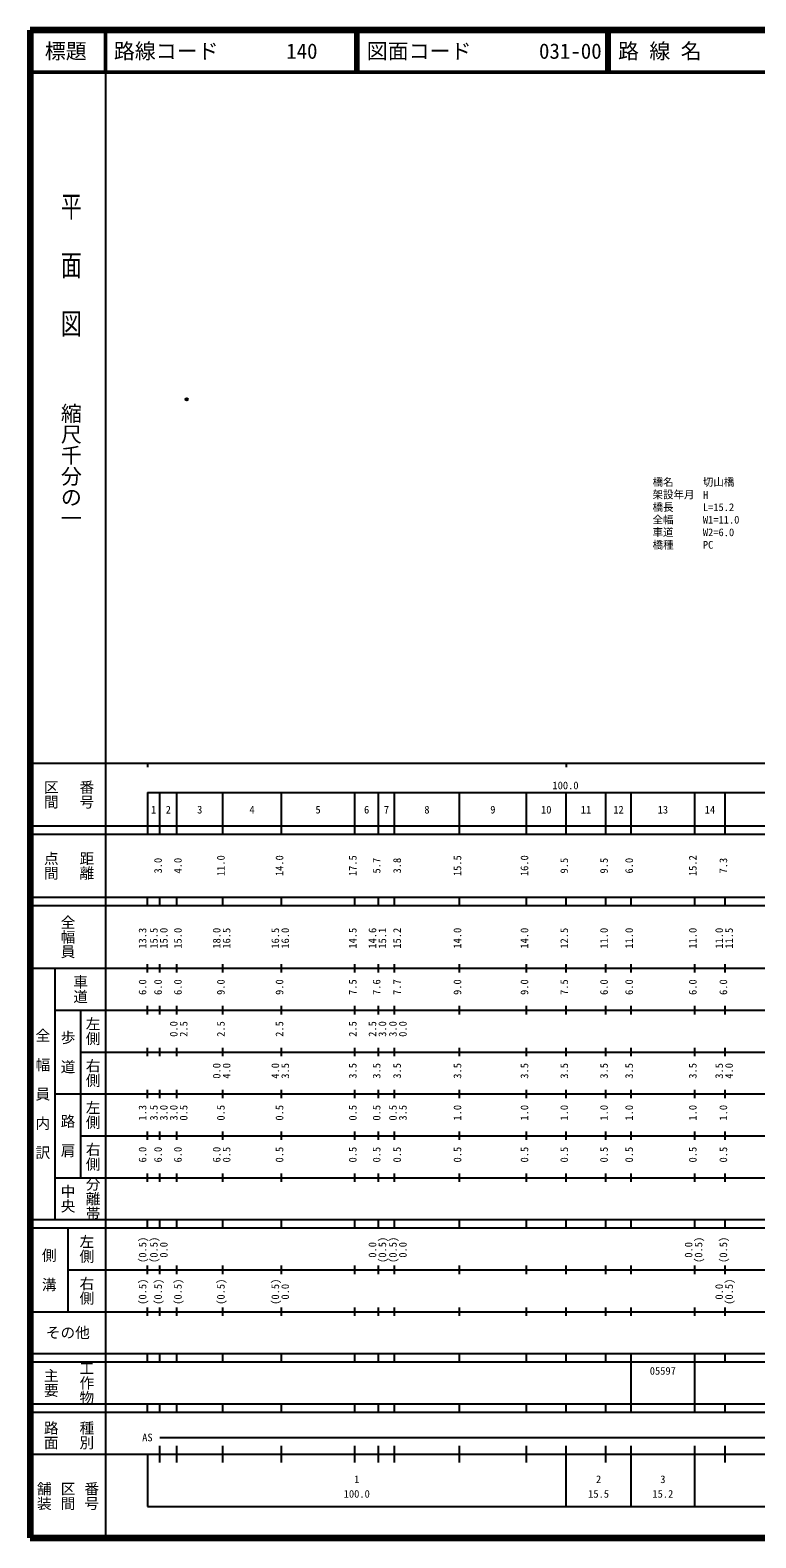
# Model space of a CAD drawing. Units: millimetres on the paper, with parts at other scales. Extents: x 40 to 680, y 20 to 380.
# Drawn here: x 40 to 213.3, y 20 to 380 of the extents above; entities that cross this region are included whole.
import ezdxf
from ezdxf.enums import TextEntityAlignment as Align

# ---------------------------------------------------------------- set-up
doc = ezdxf.new("R2010")
doc.units = ezdxf.units.MM
doc.header["$PDMODE"] = 32
doc.header["$PDSIZE"] = 0.5
for name, color, linetype in [('M-OTRS', 6, 'Continuous'), ('M-STR-HTXT', 7, 'Continuous'), ('M-TTL-TXT', 7, 'Continuous')]:
    doc.layers.add(name, color=color, linetype=linetype)
for name, color, linetype, lineweight in [('M-TTL', 2, 'Continuous', 140), ('M-TTL-BAND', 7, 'Continuous', 25), ('M-TTL-LINE', 7, 'Continuous', 50)]:
    doc.layers.add(name, color=color, linetype=linetype, lineweight=lineweight)
doc.styles.add('@ＭＳ ゴシック', font='')
doc.styles.add('ＭＳ ゴシック', font='')
doc.styles.get('@ＭＳ ゴシック').set_extended_font_data('@MS Gothic')
doc.styles.get('ＭＳ ゴシック').set_extended_font_data('MS Gothic')

msp = doc.modelspace()

# ---------------------------------------------------------------- linework, layer by layer
at = {"layer": 'M-OTRS'}
msp.add_point((77.386, 291.845), dxfattribs=at)
at = {"layer": 'M-TTL'}
for p, q in [((40, 380), (40, 20)), ((680, 380), (40, 380)), ((40, 20), (680, 20))]:
    msp.add_line(p, q, dxfattribs=at)
at = {"layer": 'M-TTL-BAND'}
for p, q in [((58, 370), (58, 20)), ((40, 205), (579, 205)), ((68, 205), (68, 204)), ((168, 205), (168, 204)), ((68, 198), (579, 198)), ((68, 198), (68, 188)), ((71, 188), (71, 198)), ((75, 188), (75, 198)), ((86, 188), (86, 198)), ((100, 188), (100, 198)), ((117.5, 188), (117.5, 198)), ((123.2, 188), (123.2, 198)), ((127, 188), (127, 198)), ((142.5, 188), (142.5, 198)), ((158.5, 188), (158.5, 198)), ((168, 188), (168, 198)), ((177.5, 188), (177.5, 198)), ((183.5, 188), (183.5, 198)), ((198.7, 188), (198.7, 198)), ((206, 188), (206, 198)), ((40, 190), (579, 190)), ((40, 188), (579, 188)), ((40, 173), (579, 173)), ((68, 171), (68, 173)), ((71, 171), (71, 173)), ((75, 171), (75, 173)), ((86, 171), (86, 173)), ((100, 171), (100, 173)), ((117.5, 171), (117.5, 173)), ((123.2, 171), (123.2, 173)), ((127, 171), (127, 173)), ((142.5, 171), (142.5, 173)), ((158.5, 171), (158.5, 173)), ((168, 171), (168, 173)), ((177.5, 171), (177.5, 173)), ((183.5, 171), (183.5, 173)), ((198.7, 171), (198.7, 173)), ((206, 171), (206, 173)), ((40, 171), (579, 171)), ((40, 156), (579, 156)), ((46, 96), (46, 156)), ((68, 155), (68, 157)), ((71, 155), (71, 157)), ((75, 155), (75, 157)), ((86, 155), (86, 157)), ((100, 155), (100, 157)), ((117.5, 155), (117.5, 157)), ((123.2, 155), (123.2, 157)), ((127, 155), (127, 157)), ((142.5, 155), (142.5, 157)), ((158.5, 155), (158.5, 157)), ((168, 155), (168, 157)), ((177.5, 155), (177.5, 157)), ((183.5, 155), (183.5, 157)), ((198.7, 155), (198.7, 157)), ((206, 155), (206, 157)), ((46, 146), (579, 146)), ((52, 146), (52, 106)), ((68, 145), (68, 147)), ((71, 145), (71, 147)), ((75, 145), (75, 147)), ((86, 145), (86, 147)), ((100, 145), (100, 147)), ((117.5, 145), (117.5, 147)), ((123.2, 145), (123.2, 147)), ((127, 145), (127, 147)), ((142.5, 145), (142.5, 147)), ((158.5, 145), (158.5, 147)), ((168, 145), (168, 147)), ((177.5, 145), (177.5, 147)), ((183.5, 145), (183.5, 147)), ((198.7, 145), (198.7, 147)), ((206, 145), (206, 147)), ((68, 135), (68, 137)), ((71, 135), (71, 137)), ((75, 135), (75, 137)), ((86, 135), (86, 137)), ((100, 135), (100, 137)), ((117.5, 135), (117.5, 137)), ((123.2, 135), (123.2, 137)), ((127, 135), (127, 137)), ((142.5, 135), (142.5, 137)), ((158.5, 135), (158.5, 137)), ((168, 135), (168, 137)), ((177.5, 135), (177.5, 137)), ((183.5, 135), (183.5, 137)), ((198.7, 135), (198.7, 137)), ((206, 135), (206, 137)), ((52, 136), (579, 136)), ((46, 126), (579, 126)), ((68, 125), (68, 127)), ((71, 125), (71, 127)), ((75, 125), (75, 127)), ((86, 125), (86, 127)), ((100, 125), (100, 127)), ((117.5, 125), (117.5, 127)), ((123.2, 125), (123.2, 127)), ((127, 125), (127, 127)), ((142.5, 125), (142.5, 127)), ((158.5, 125), (158.5, 127)), ((168, 125), (168, 127)), ((177.5, 125), (177.5, 127)), ((183.5, 125), (183.5, 127)), ((198.7, 125), (198.7, 127)), ((206, 125), (206, 127)), ((52, 116), (579, 116)), ((68, 115), (68, 117)), ((71, 115), (71, 117)), ((75, 115), (75, 117)), ((86, 115), (86, 117)), ((100, 115), (100, 117)), ((117.5, 115), (117.5, 117)), ((123.2, 115), (123.2, 117)), ((127, 115), (127, 117)), ((142.5, 115), (142.5, 117)), ((158.5, 115), (158.5, 117)), ((168, 115), (168, 117)), ((177.5, 115), (177.5, 117)), ((183.5, 115), (183.5, 117)), ((198.7, 115), (198.7, 117)), ((206, 115), (206, 117)), ((46, 106), (579, 106)), ((68, 105), (68, 107)), ((71, 105), (71, 107)), ((75, 105), (75, 107)), ((86, 105), (86, 107)), ((100, 105), (100, 107)), ((117.5, 105), (117.5, 107)), ((123.2, 105), (123.2, 107)), ((127, 105), (127, 107)), ((142.5, 105), (142.5, 107)), ((158.5, 105), (158.5, 107)), ((168, 105), (168, 107)), ((177.5, 105), (177.5, 107)), ((183.5, 105), (183.5, 107)), ((198.7, 105), (198.7, 107)), ((206, 105), (206, 107)), ((40, 96), (579, 96)), ((40, 94), (579, 94)), ((49, 94), (49, 74)), ((68, 94), (68, 96)), ((71, 94), (71, 96)), ((75, 94), (75, 96)), ((86, 94), (86, 96)), ((100, 94), (100, 96)), ((117.5, 94), (117.5, 96)), ((123.2, 94), (123.2, 96)), ((127, 94), (127, 96)), ((142.5, 94), (142.5, 96)), ((158.5, 94), (158.5, 96)), ((168, 94), (168, 96)), ((177.5, 94), (177.5, 96)), ((183.5, 94), (183.5, 96)), ((198.7, 94), (198.7, 96)), ((206, 94), (206, 96)), ((49, 84), (579, 84)), ((68, 83), (68, 85)), ((71, 83), (71, 85)), ((75, 83), (75, 85)), ((86, 83), (86, 85)), ((100, 83), (100, 85)), ((117.5, 83), (117.5, 85)), ((123.2, 83), (123.2, 85)), ((127, 83), (127, 85)), ((142.5, 83), (142.5, 85)), ((158.5, 83), (158.5, 85)), ((168, 83), (168, 85)), ((177.5, 83), (177.5, 85)), ((183.5, 83), (183.5, 85)), ((198.7, 83), (198.7, 85)), ((206, 83), (206, 85)), ((40, 74), (579, 74)), ((68, 73), (68, 75)), ((71, 73), (71, 75)), ((75, 73), (75, 75)), ((86, 73), (86, 75)), ((100, 73), (100, 75)), ((117.5, 73), (117.5, 75)), ((123.2, 73), (123.2, 75)), ((127, 73), (127, 75)), ((142.5, 73), (142.5, 75)), ((158.5, 73), (158.5, 75)), ((168, 73), (168, 75)), ((177.5, 73), (177.5, 75)), ((183.5, 73), (183.5, 75)), ((198.7, 73), (198.7, 75)), ((206, 73), (206, 75)), ((40, 64), (579, 64)), ((40, 62), (579, 62)), ((68, 62), (68, 64)), ((71, 62), (71, 64)), ((75, 62), (75, 64)), ((86, 62), (86, 64)), ((100, 62), (100, 64)), ((117.5, 62), (117.5, 64)), ((123.2, 62), (123.2, 64)), ((127, 62), (127, 64)), ((142.5, 62), (142.5, 64)), ((158.5, 62), (158.5, 64)), ((168, 62), (168, 64)), ((177.5, 62), (177.5, 64)), ((183.5, 62), (183.5, 64)), ((183.5, 52), (183.5, 62)), ((198.7, 62), (198.7, 64)), ((198.7, 52), (198.7, 62)), ((206, 62), (206, 64)), ((40, 52), (579, 52)), ((68, 50), (68, 52)), ((71, 50), (71, 52)), ((75, 50), (75, 52)), ((86, 50), (86, 52)), ((100, 50), (100, 52)), ((117.5, 50), (117.5, 52)), ((123.2, 50), (123.2, 52)), ((127, 50), (127, 52)), ((142.5, 50), (142.5, 52)), ((158.5, 50), (158.5, 52)), ((168, 50), (168, 52)), ((177.5, 50), (177.5, 52)), ((183.5, 50), (183.5, 52)), ((198.7, 50), (198.7, 52)), ((206, 50), (206, 52)), ((40, 50), (579, 50)), ((71, 44), (398.5, 44)), ((40, 40), (579, 40)), ((68, 40), (68, 27.5)), ((71, 38), (71, 42)), ((75, 38), (75, 42)), ((86, 38), (86, 42)), ((100, 38), (100, 42)), ((117.5, 38), (117.5, 42)), ((123.2, 38), (123.2, 42)), ((127, 38), (127, 42)), ((142.5, 38), (142.5, 42)), ((158.5, 38), (158.5, 42)), ((168, 27.5), (168, 42)), ((177.5, 38), (177.5, 42)), ((183.5, 27.5), (183.5, 42)), ((198.7, 27.5), (198.7, 42)), ((206, 38), (206, 42)), ((68, 27.5), (579, 27.5))]:
    msp.add_line(p, q, dxfattribs=at)
at = {"layer": 'M-TTL-LINE'}
for p, q in [((58, 380), (58, 370)), ((117.75, 380), (117.75, 370)), ((118.25, 380), (118.25, 370)), ((177.75, 380), (177.75, 370)), ((178.25, 380), (178.25, 370)), ((40, 370), (680, 370))]:
    msp.add_line(p, q, dxfattribs=at)

# ---------------------------------------------------------------- texts
at = {"layer": 'M-STR-HTXT', "style": 'ＭＳ ゴシック'}
for s, p in [('橋名', (188.647, 270.632)), ('架設年月', (188.647, 267.632)), ('切山橋', (200.647, 270.632)), ('橋長', (188.647, 264.632)), ('H', (200.675, 267.539)), ('L=15.2', (200.647, 264.632)), ('全幅', (188.647, 261.632)), ('W1=11.0', (200.647, 261.632)), ('車道', (188.647, 258.632)), ('W2=6.0', (200.647, 258.632)), ('橋種', (188.647, 255.632)), ('PC', (200.647, 255.632))]:
    msp.add_text(s, height=1.833, dxfattribs=at).set_placement(p, align=Align.BOTTOM_LEFT)
at = {"layer": 'M-TTL-BAND', "style": '@ＭＳ ゴシック', "width": 1.4}
msp.add_text('平  面  図', height=3.666, rotation=270, dxfattribs=at).set_placement((49.777, 306.475), align=Align.MIDDLE_RIGHT)
at = {"layer": 'M-TTL-BAND', "style": '@ＭＳ ゴシック'}
msp.add_text('縮尺千分の一', height=3.666, rotation=270, dxfattribs=at).set_placement((49.777, 261.03), align=Align.MIDDLE_RIGHT)
for s, p in [('区間', (45, 197.5)), ('番号', (53.5, 197.5)), ('点間', (45, 180.5)), ('距離', (53.5, 180.5)), ('全幅員', (49, 163.5)), ('車道', (52, 151)), ('左側', (55, 141)), ('全\u3000幅\u3000員\u3000内\u3000訳', (43, 126)), ('歩\u3000道', (49, 136)), ('右側', (55, 131)), ('左側', (55, 121)), ('路\u3000肩', (49, 116)), ('右側', (55, 111)), ('分離帯', (55, 101)), ('中央', (49, 101)), ('左側', (53.5, 89)), ('側\u3000溝', (44.5, 84)), ('右側', (53.5, 79)), ('工作物', (53.5, 57)), ('主要', (45, 57)), ('路面', (45, 44.5)), ('種別', (53.5, 44.5)), ('舗装', (43.333, 30)), ('区間', (49, 30)), ('番号', (54.667, 30))]:
    msp.add_text(s, height=2.566, rotation=270, dxfattribs=at).set_placement(p, align=Align.MIDDLE_CENTER)
at = {"layer": 'M-TTL-BAND', "style": 'ＭＳ ゴシック'}
for s, p in [('100.0', (167.844, 198.195)), ('1', (69.5, 192.405)), ('2', (73, 192.405)), ('3', (80.5, 192.405)), ('4', (93, 192.405)), ('5', (108.75, 192.405)), ('6', (120.35, 192.405)), ('7', (125.1, 192.405)), ('8', (134.75, 192.405)), ('9', (150.5, 192.405)), ('10', (163.25, 192.405)), ('11', (172.75, 192.405)), ('12', (180.5, 192.405)), ('13', (191.1, 192.405)), ('14', (202.35, 192.405)), ('AS', (68, 42.5)), ('1', (118, 32.523)), ('2', (175.75, 32.523)), ('3', (191.1, 32.523)), ('100.0', (118, 29.033)), ('15.5', (175.75, 29.033)), ('15.2', (191.1, 29.033))]:
    msp.add_text(s, height=1.833, dxfattribs=at).set_placement(p, align=Align.BOTTOM_CENTER)
for s, p in [('3.0', (72, 180.5)), ('4.0', (76.747, 180.5)), ('11.0', (87, 180.5)), ('14.0', (101, 180.5)), ('17.5', (118.5, 180.5)), ('5.7', (124.2, 180.5)), ('3.8', (129.089, 180.5)), ('15.5', (143.5, 180.5)), ('16.0', (159.5, 180.5)), ('9.5', (169, 180.5)), ('9.5', (178.5, 180.5)), ('6.0', (184.5, 180.5)), ('15.2', (199.7, 180.5)), ('7.3', (207, 180.5)), ('13.3', (68.3, 163.174)), ('15.5', (71, 163.174)), ('15.0', (73.37, 163.174)), ('15.0', (76.747, 163.174)), ('18.0', (86, 163.174)), ('16.5', (88.37, 163.174)), ('16.5', (100, 163.174)), ('16.0', (102.37, 163.174)), ('14.5', (118.5, 163.174)), ('14.6', (123.2, 163.174)), ('15.1', (125.57, 163.174)), ('15.2', (129.089, 163.174)), ('14.0', (143.5, 163.174)), ('14.0', (159.5, 163.174)), ('12.5', (169, 163.174)), ('11.0', (178.5, 163.174)), ('11.0', (184.5, 163.174)), ('11.0', (199.7, 163.174)), ('11.0', (206, 163.174)), ('11.5', (208.37, 163.174)), ('6.0', (68.3, 151.5)), ('6.0', (72, 151.5)), ('6.0', (76.747, 151.5)), ('9.0', (87, 151.5)), ('9.0', (101, 151.5)), ('7.5', (118.5, 151.5)), ('7.6', (124.2, 151.5)), ('7.7', (129.089, 151.5)), ('9.0', (143.5, 151.5)), ('9.0', (159.5, 151.5)), ('7.5', (169, 151.5)), ('6.0', (178.5, 151.5)), ('6.0', (184.5, 151.5)), ('6.0', (199.7, 151.5)), ('6.0', (207, 151.5)), ('0.0', (75.747, 141.5)), ('2.5', (78.117, 141.5)), ('2.5', (87, 141.5)), ('2.5', (101, 141.5)), ('2.5', (118.5, 141.5)), ('2.5', (123.2, 141.5)), ('3.0', (125.57, 141.5)), ('3.0', (128.089, 141.5)), ('0.0', (130.459, 141.5)), ('0.0', (86, 131.5)), ('4.0', (88.37, 131.5)), ('4.0', (100, 131.5)), ('3.5', (102.37, 131.5)), ('3.5', (118.5, 131.5)), ('3.5', (124.2, 131.5)), ('3.5', (129.089, 131.5)), ('3.5', (143.5, 131.5)), ('3.5', (159.5, 131.5)), ('3.5', (169, 131.5)), ('3.5', (178.5, 131.5)), ('3.5', (184.5, 131.5)), ('3.5', (199.7, 131.5)), ('3.5', (206, 131.5)), ('4.0', (208.37, 131.5)), ('1.3', (68.3, 121.5)), ('3.5', (71, 121.5)), ('3.0', (73.37, 121.5)), ('3.0', (75.747, 121.5)), ('0.5', (78.117, 121.5)), ('0.5', (87, 121.5)), ('0.5', (101, 121.5)), ('0.5', (118.5, 121.5)), ('0.5', (124.2, 121.5)), ('0.5', (128.089, 121.5)), ('3.5', (130.459, 121.5)), ('1.0', (143.5, 121.5)), ('1.0', (159.5, 121.5)), ('1.0', (169, 121.5)), ('1.0', (178.5, 121.5)), ('1.0', (184.5, 121.5)), ('1.0', (199.7, 121.5)), ('1.0', (207, 121.5)), ('6.0', (68.3, 111.5)), ('6.0', (72, 111.5)), ('6.0', (76.747, 111.5)), ('6.0', (86, 111.5)), ('0.5', (88.37, 111.5)), ('0.5', (101, 111.5)), ('0.5', (118.5, 111.5)), ('0.5', (124.2, 111.5)), ('0.5', (129.089, 111.5)), ('0.5', (143.5, 111.5)), ('0.5', (159.5, 111.5)), ('0.5', (169, 111.5)), ('0.5', (178.5, 111.5)), ('0.5', (184.5, 111.5)), ('0.5', (199.7, 111.5)), ('0.5', (207, 111.5)), ('(0.5)', (68.3, 88.764)), ('(0.5)', (71, 88.764)), ('0.0', (73.37, 88.764)), ('0.0', (123.2, 88.764)), ('(0.5)', (125.57, 88.764)), ('(0.5)', (128.089, 88.764)), ('0.0', (130.459, 88.764)), ('0.0', (198.7, 88.764)), ('(0.5)', (201.07, 88.764)), ('(0.5)', (207, 88.764)), ('(0.5)', (68.3, 78.764)), ('(0.5)', (72, 78.764)), ('(0.5)', (76.747, 78.764)), ('(0.5)', (87, 78.764)), ('(0.5)', (100, 78.764)), ('0.0', (102.37, 78.764)), ('0.0', (206, 78.764)), ('(0.5)', (208.37, 78.764))]:
    msp.add_text(s, height=1.833, rotation=90, dxfattribs=at).set_placement(p, align=Align.BOTTOM_CENTER)
msp.add_text('その他', height=2.566, dxfattribs=at).set_placement((49, 69), align=Align.MIDDLE_CENTER)
msp.add_text('05597', height=1.833, dxfattribs=at).set_placement((187.975, 58.405), align=Align.BOTTOM_LEFT)
at = {"layer": 'M-TTL-TXT', "style": 'ＭＳ ゴシック'}
msp.add_text('標題', height=3.666, dxfattribs=at).set_placement((48.5, 375), align=Align.MIDDLE_CENTER)
for s, p in [('路線コード', (60, 375)), ('140', (101.142, 375)), ('図面コード', (120.38, 375)), ('031-00', (161.521, 375)), ('路 線 名', (180.38, 375))]:
    msp.add_text(s, height=3.666, dxfattribs=at).set_placement(p, align=Align.MIDDLE_LEFT)

doc.saveas('drawing.dxf')
